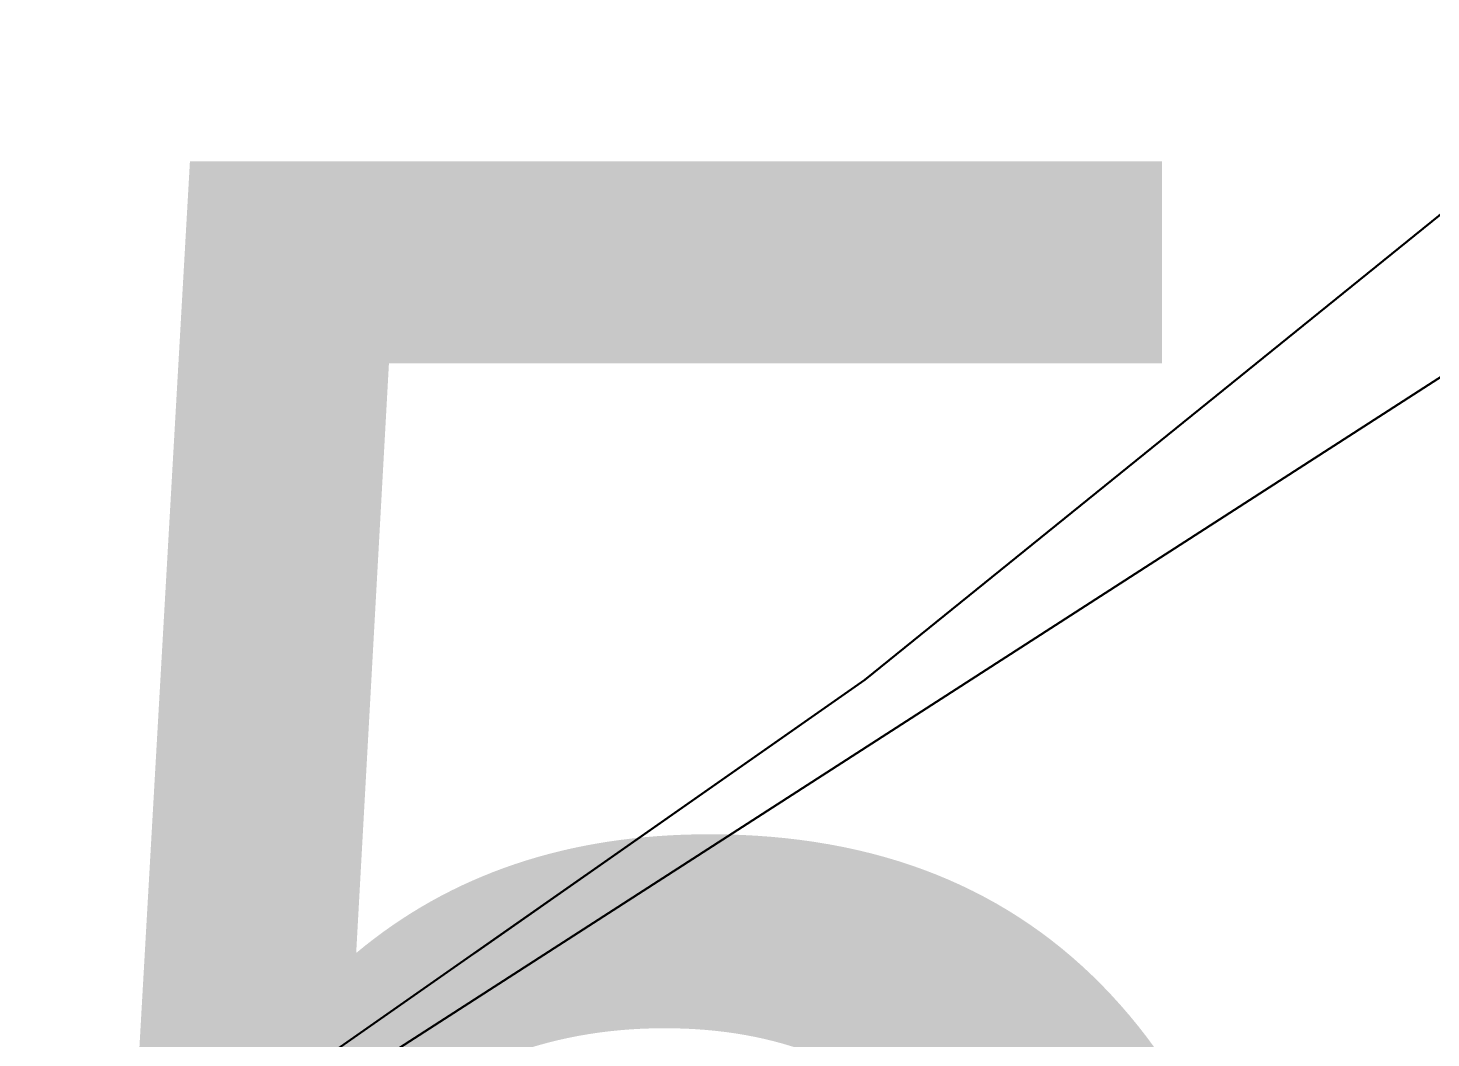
# Model space of a CAD drawing. Header units: metres. Extents: x -2743 to 126, y 13385 to 13916.
# Drawn here: x -1869.311 to -1868.405, y 13618.805 to 13619.457 of the extents above; entities that cross this region are included whole.
import ezdxf

# ---------------------------------------------------------------- set-up
doc = ezdxf.new("R2010")
doc.units = ezdxf.units.M
for name, color, linetype in [('link-улица Берзарина_Покрытия — Новые$0$ДВ_ПП_Газон_Р', 7, 'Continuous'), ('link-улица Берзарина_Покрытия — Новые$0$ДВ_ПП_Газон_У за счет АБ_ТР', 7, 'Continuous'), ('link-улица Берзарина_Покрытия — Новые$0$ДВ_ПП_Тип5_Р ТР', 7, 'Continuous'), ('link_улица Берзарина_борта$0$ДВ_ГП_П_Борт_Пониженный_бетонный', 7, 'Continuous'), ('output[1-12]_3_ДЖКХ-24_03233tp$0$Горизонтали', 7, 'Continuous'), ('output[1-12]_3_ДЖКХ-24_03233tp$0$Граница улицы', 7, 'Continuous')]:
    doc.layers.add(name, color=color, linetype=linetype)

msp = doc.modelspace()

# ---------------------------------------------------------------- linework, layer by layer
at = {"layer": 'link-улица Берзарина_Покрытия — Новые$0$ДВ_ПП_Газон_Р'}
msp.add_lwpolyline([(-1877.63635, 13631.54062), (-1879.13614, 13627.45853), (-1866.79805, 13621.45189), (-1870.28207, 13619.20834), (-1869.81674, 13618.30465), (-1869.56488, 13618.48077), (-1868.77046, 13619.03629), (-1867.93395, 13619.71261), (-1867.1298, 13620.46364), (-1866.29258, 13621.38036), (-1865.82738, 13621.95824), (-1865.10867, 13622.97045), (-1864.51279, 13623.96961), (-1864.02195, 13624.95478), (-1863.80511, 13625.48128), (-1867.28538, 13626.94449), (-1870.75085, 13628.44219), (-1874.20126, 13629.97427), (-1877.63635, 13631.54062)], close=True, dxfattribs=at)
at = {"layer": 'link-улица Берзарина_Покрытия — Новые$0$ДВ_ПП_Газон_У за счет АБ_ТР'}
msp.add_lwpolyline([(-1862.45967, 13624.92649), (-1862.79623, 13625.06471), (-1863.13265, 13625.20324), (-1863.46895, 13625.3421), (-1863.80511, 13625.48128), (-1864.02195, 13624.95478), (-1864.51279, 13623.96961), (-1865.10867, 13622.97045), (-1865.82738, 13621.95824), (-1866.29258, 13621.38036), (-1867.1298, 13620.46364), (-1867.93395, 13619.71261), (-1868.77046, 13619.03629), (-1869.56488, 13618.48077), (-1862.29769, 13623.16052), (-1862.08973, 13623.33909), (-1861.94024, 13623.56307), (-1861.85587, 13623.81879), (-1861.84329, 13624.09261), (-1861.90547, 13624.35958), (-1862.03495, 13624.59569), (-1862.22269, 13624.78873), (-1862.45967, 13624.92649)], close=True, dxfattribs=at)
at = {"layer": 'link-улица Берзарина_Покрытия — Новые$0$ДВ_ПП_Тип5_Р ТР'}
msp.add_lwpolyline([(-1861.94024, 13623.56307), (-1862.08973, 13623.33909), (-1862.29769, 13623.16052), (-1869.56488, 13618.48077), (-1869.81674, 13618.30465), (-1868.34265, 13616.19662), (-1862.6826, 13619.84144), (-1862.00422, 13620.16621), (-1861.27763, 13620.31114)], dxfattribs=at)
at = {"layer": 'link_улица Берзарина_борта$0$ДВ_ГП_П_Борт_Пониженный_бетонный'}
msp.add_lwpolyline([(-1981.48352, 13697.83865), (-1919.72738, 13662.01023), (-1919.24957, 13661.66624), (-1918.85151, 13661.23993), (-1918.54344, 13660.74466), (-1918.33562, 13660.1938), (-1916.78767, 13654.43298), (-1916.38261, 13653.3528), (-1915.78452, 13652.3784), (-1915.0125, 13651.53512), (-1914.08562, 13650.84827), (-1901.55642, 13643.63392), (-1888.76634, 13636.90414), (-1875.7294, 13630.66598), (-1862.45967, 13624.9265), (-1862.22269, 13624.78873), (-1862.03495, 13624.59569), (-1861.90547, 13624.35958), (-1861.84329, 13624.09261), (-1861.85587, 13623.81879), (-1861.94023, 13623.56307), (-1862.08973, 13623.33909), (-1862.2977, 13623.16052), (-1869.74066, 13618.36758)], dxfattribs=at)
at = {"layer": 'output[1-12]_3_ДЖКХ-24_03233tp$0$Граница улицы'}
msp.add_lwpolyline([(-1868.4328, 13619.30929), (-1868.77046, 13619.03629), (-1869.02258, 13618.85999)], dxfattribs=at)

# ---------------------------------------------------------------- texts
at = {"layer": 'output[1-12]_3_ДЖКХ-24_03233tp$0$Горизонтали'}
msp.add_text('151.97', height=1.2, dxfattribs=at).set_placement((-1870.23186, 13618.17099))

doc.saveas('drawing.dxf')
